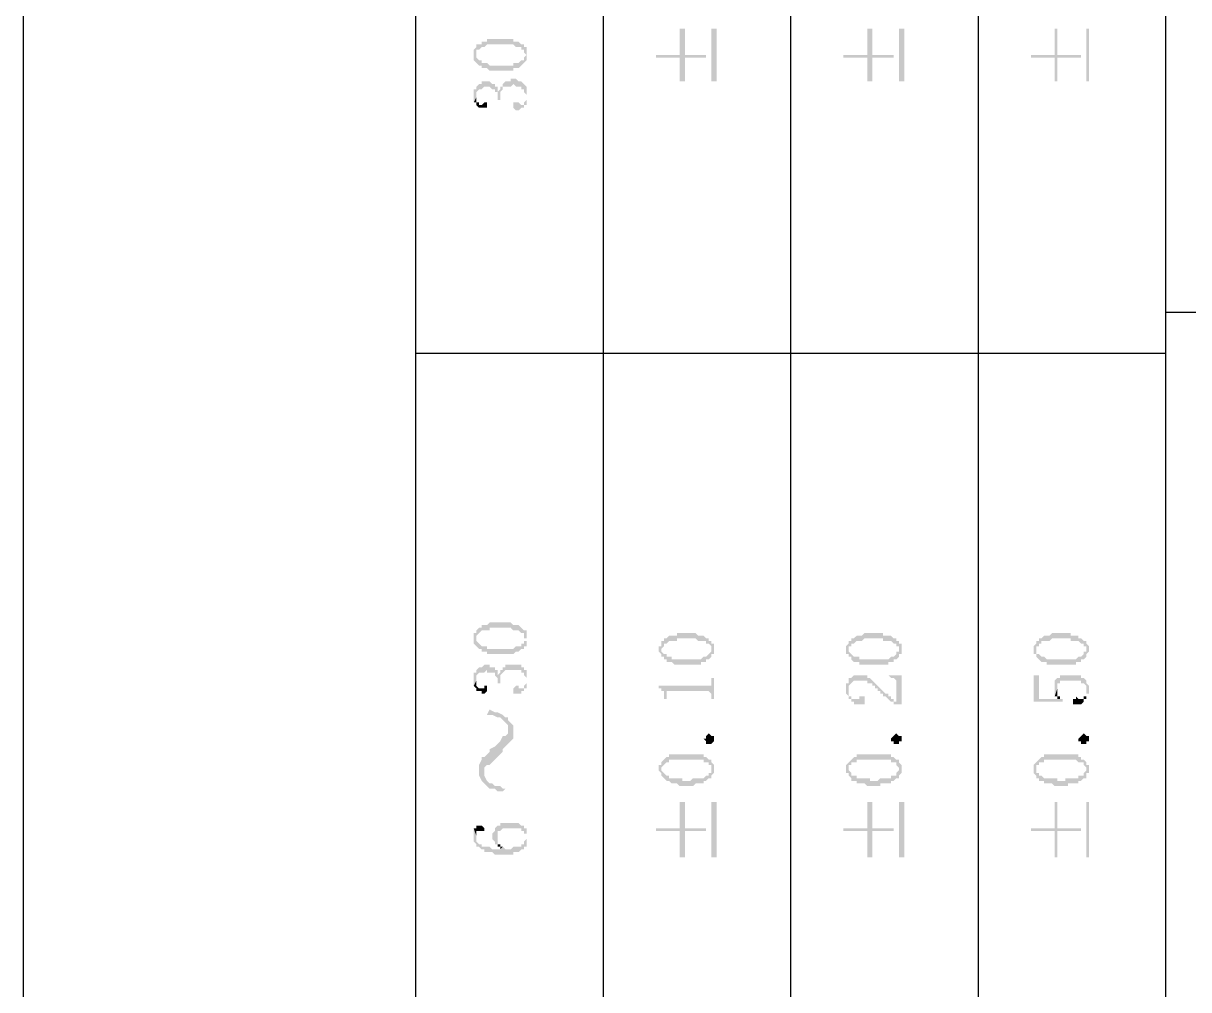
# Model space of a CAD drawing. Header units: millimetres. Extents: x 7018 to 13530, y 4187 to 5692.
# Drawn here: x 8411.44 to 8431.36, y 5020.06 to 5036.59 of the extents above; entities that cross this region are included whole.
import ezdxf

# ---------------------------------------------------------------- set-up
doc = ezdxf.new("R2010")
doc.units = ezdxf.units.MM

msp = doc.modelspace()

# ---------------------------------------------------------------- hatches: boundary and pattern name
at = {"transparency": 33554559}
for points in [[(8419.138, 5036.044), (8419.138, 5035.999), (8419.138, 5035.954), (8419.138, 5035.954), (8419.184, 5035.909), (8419.184, 5036.044), (8419.184, 5036.089), (8419.184, 5036.135), (8419.229, 5036.135), (8419.274, 5036.18), (8419.319, 5036.18), (8419.364, 5036.225), (8419.815, 5036.225), (8419.86, 5036.18), (8419.951, 5036.18), (8419.951, 5036.135), (8419.996, 5036.135), (8419.996, 5036.089), (8419.996, 5036.089), (8420.041, 5036.044), (8420.041, 5036.18), (8419.996, 5036.18), (8419.996, 5036.225), (8419.951, 5036.225), (8419.906, 5036.27), (8419.815, 5036.27), (8419.815, 5036.315), (8419.364, 5036.315), (8419.364, 5036.27), (8419.274, 5036.27), (8419.274, 5036.225), (8419.184, 5036.225), (8419.184, 5036.18), (8419.184, 5036.18), (8419.138, 5036.135), (8419.138, 5036.089), (8419.138, 5036.089)], [(8422.252, 5036.044), (8422.252, 5035.999), (8422.659, 5035.999), (8422.659, 5035.593), (8422.749, 5035.593), (8422.749, 5035.999), (8423.11, 5035.999), (8423.11, 5036.044), (8422.749, 5036.044), (8422.749, 5036.496), (8422.659, 5036.496), (8422.659, 5036.044)], [(8423.291, 5035.593), (8423.291, 5036.496), (8423.2, 5036.496), (8423.2, 5035.593)], [(8425.457, 5036.044), (8425.457, 5035.999), (8425.863, 5035.999), (8425.863, 5035.593), (8425.953, 5035.593), (8425.953, 5035.999), (8426.314, 5035.999), (8426.314, 5036.044), (8425.953, 5036.044), (8425.953, 5036.496), (8425.863, 5036.496), (8425.863, 5036.044)], [(8426.495, 5035.593), (8426.495, 5036.496), (8426.405, 5036.496), (8426.405, 5035.593)], [(8428.661, 5036.044), (8428.661, 5035.999), (8429.067, 5035.999), (8429.067, 5035.593), (8429.113, 5035.593), (8429.113, 5035.999), (8429.519, 5035.999), (8429.519, 5036.044), (8429.113, 5036.044), (8429.113, 5036.496), (8429.067, 5036.496), (8429.067, 5036.044)], [(8429.654, 5035.593), (8429.654, 5036.496), (8429.609, 5036.496), (8429.609, 5035.593)], [(8419.184, 5035.909), (8419.184, 5035.909), (8419.229, 5035.864), (8419.274, 5035.864), (8419.274, 5035.819), (8419.364, 5035.819), (8419.409, 5035.774), (8419.815, 5035.774), (8419.815, 5035.819), (8419.906, 5035.819), (8419.951, 5035.864), (8419.951, 5035.864), (8419.996, 5035.909), (8419.996, 5035.909), (8420.041, 5035.954), (8420.041, 5036.044), (8420.041, 5036.089), (8420.041, 5036.135), (8420.041, 5036.18), (8420.041, 5036.044), (8420.041, 5036.044), (8419.996, 5035.999), (8419.996, 5035.954), (8419.951, 5035.954), (8419.906, 5035.909), (8419.815, 5035.909), (8419.815, 5035.864), (8419.409, 5035.864), (8419.364, 5035.909), (8419.274, 5035.909), (8419.274, 5035.954), (8419.229, 5035.954), (8419.184, 5035.999), (8419.184, 5036.044), (8419.184, 5036.044)], [(8419.138, 5035.367), (8419.138, 5035.322), (8419.138, 5035.277), (8419.138, 5035.232), (8419.184, 5035.322), (8419.184, 5035.412), (8419.184, 5035.412), (8419.229, 5035.458), (8419.274, 5035.458), (8419.319, 5035.503), (8419.409, 5035.503), (8419.454, 5035.458), (8419.499, 5035.458), (8419.499, 5035.412), (8419.545, 5035.412), (8419.545, 5035.367), (8419.545, 5035.277), (8419.59, 5035.277), (8419.59, 5035.322), (8419.59, 5035.412), (8419.59, 5035.412), (8419.635, 5035.458), (8419.635, 5035.503), (8419.77, 5035.503), (8419.815, 5035.548), (8419.815, 5035.548), (8419.86, 5035.503), (8419.951, 5035.503), (8419.951, 5035.458), (8419.996, 5035.458), (8419.996, 5035.412), (8420.041, 5035.367), (8420.041, 5035.322), (8420.041, 5035.503), (8420.041, 5035.503), (8419.996, 5035.548), (8419.996, 5035.548), (8419.951, 5035.593), (8419.906, 5035.593), (8419.86, 5035.638), (8419.77, 5035.638), (8419.77, 5035.593), (8419.68, 5035.593), (8419.635, 5035.548), (8419.635, 5035.503), (8419.59, 5035.503), (8419.59, 5035.458), (8419.59, 5035.458), (8419.545, 5035.412), (8419.545, 5035.458), (8419.545, 5035.503), (8419.499, 5035.503), (8419.499, 5035.548), (8419.454, 5035.548), (8419.409, 5035.593), (8419.274, 5035.593), (8419.274, 5035.548), (8419.229, 5035.548), (8419.184, 5035.503), (8419.184, 5035.458), (8419.138, 5035.458), (8419.138, 5035.412)], [(8419.815, 5035.142), (8419.815, 5035.142), (8419.86, 5035.097), (8419.906, 5035.097), (8419.951, 5035.142), (8419.996, 5035.142), (8419.996, 5035.187), (8420.041, 5035.187), (8420.041, 5035.277), (8420.041, 5035.322), (8420.041, 5035.367), (8420.041, 5035.458), (8420.041, 5035.503), (8420.041, 5035.322), (8420.041, 5035.277), (8420.041, 5035.277), (8419.996, 5035.232), (8419.996, 5035.187), (8419.951, 5035.187), (8419.906, 5035.232), (8419.815, 5035.232), (8419.815, 5035.187), (8419.815, 5035.187)], [(8419.138, 5035.232), (8419.184, 5035.232), (8419.184, 5035.187), (8419.184, 5035.187), (8419.229, 5035.142), (8419.364, 5035.142), (8419.364, 5035.187), (8419.364, 5035.232), (8419.319, 5035.232), (8419.274, 5035.187), (8419.229, 5035.187), (8419.229, 5035.232), (8419.184, 5035.232), (8419.184, 5035.322), (8419.184, 5035.322)], [(8419.138, 5026.07), (8419.138, 5026.025), (8419.138, 5025.98), (8419.138, 5025.98), (8419.184, 5025.935), (8419.184, 5026.07), (8419.184, 5026.115), (8419.184, 5026.115), (8419.229, 5026.16), (8419.229, 5026.16), (8419.274, 5026.205), (8419.409, 5026.205), (8419.409, 5026.251), (8419.77, 5026.251), (8419.815, 5026.205), (8419.906, 5026.205), (8419.951, 5026.16), (8419.996, 5026.16), (8419.996, 5026.115), (8419.996, 5026.07), (8420.041, 5026.07), (8420.041, 5026.205), (8419.996, 5026.205), (8419.951, 5026.251), (8419.951, 5026.251), (8419.906, 5026.296), (8419.815, 5026.296), (8419.77, 5026.341), (8419.409, 5026.341), (8419.364, 5026.296), (8419.274, 5026.296), (8419.274, 5026.251), (8419.229, 5026.251), (8419.184, 5026.205), (8419.184, 5026.16), (8419.138, 5026.16)], [(8419.184, 5025.935), (8419.184, 5025.935), (8419.229, 5025.89), (8419.274, 5025.89), (8419.274, 5025.844), (8419.364, 5025.844), (8419.364, 5025.799), (8419.815, 5025.799), (8419.86, 5025.844), (8419.906, 5025.844), (8419.951, 5025.89), (8419.996, 5025.89), (8419.996, 5025.935), (8420.041, 5025.935), (8420.041, 5025.98), (8420.041, 5026.025), (8420.041, 5026.07), (8420.041, 5026.115), (8420.041, 5026.16), (8420.041, 5026.205), (8420.041, 5026.025), (8419.996, 5026.025), (8419.996, 5025.98), (8419.951, 5025.98), (8419.951, 5025.935), (8419.86, 5025.935), (8419.815, 5025.89), (8419.364, 5025.89), (8419.364, 5025.935), (8419.274, 5025.935), (8419.229, 5025.98), (8419.229, 5025.98), (8419.184, 5026.025), (8419.184, 5026.07)], [(8422.298, 5025.89), (8422.298, 5025.844), (8422.343, 5025.799), (8422.343, 5025.754), (8422.343, 5025.89), (8422.343, 5025.89), (8422.388, 5025.935), (8422.388, 5025.98), (8422.433, 5025.98), (8422.478, 5026.025), (8422.614, 5026.025), (8422.614, 5026.07), (8422.929, 5026.07), (8422.975, 5026.025), (8423.11, 5026.025), (8423.11, 5025.98), (8423.155, 5025.98), (8423.2, 5025.935), (8423.2, 5025.89), (8423.2, 5026.025), (8423.155, 5026.025), (8423.155, 5026.07), (8423.11, 5026.07), (8423.065, 5026.115), (8422.975, 5026.115), (8422.929, 5026.16), (8422.614, 5026.16), (8422.614, 5026.115), (8422.478, 5026.115), (8422.433, 5026.07), (8422.388, 5026.07), (8422.388, 5026.025), (8422.343, 5026.025), (8422.343, 5025.98), (8422.343, 5025.935), (8422.298, 5025.935)], [(8425.502, 5025.89), (8425.502, 5025.799), (8425.547, 5025.799), (8425.547, 5025.754), (8425.547, 5025.89), (8425.547, 5025.935), (8425.592, 5025.935), (8425.592, 5025.98), (8425.637, 5025.98), (8425.683, 5026.025), (8425.773, 5026.025), (8425.818, 5026.07), (8426.134, 5026.07), (8426.134, 5026.025), (8426.269, 5026.025), (8426.314, 5025.98), (8426.36, 5025.98), (8426.36, 5025.935), (8426.405, 5025.935), (8426.405, 5025.89), (8426.405, 5026.025), (8426.36, 5026.025), (8426.36, 5026.07), (8426.314, 5026.07), (8426.269, 5026.115), (8426.134, 5026.115), (8426.134, 5026.16), (8425.818, 5026.16), (8425.773, 5026.115), (8425.683, 5026.115), (8425.637, 5026.07), (8425.592, 5026.07), (8425.592, 5026.025), (8425.547, 5026.025), (8425.547, 5025.98), (8425.547, 5025.98), (8425.502, 5025.935)], [(8428.706, 5025.89), (8428.706, 5025.799), (8428.752, 5025.799), (8428.752, 5025.754), (8428.752, 5025.89), (8428.752, 5025.935), (8428.797, 5025.935), (8428.797, 5025.98), (8428.842, 5025.98), (8428.842, 5026.025), (8428.977, 5026.025), (8429.022, 5026.07), (8429.338, 5026.07), (8429.338, 5026.025), (8429.474, 5026.025), (8429.519, 5025.98), (8429.564, 5025.98), (8429.564, 5025.935), (8429.609, 5025.935), (8429.609, 5025.89), (8429.609, 5026.025), (8429.564, 5026.025), (8429.519, 5026.07), (8429.474, 5026.07), (8429.474, 5026.115), (8429.338, 5026.115), (8429.338, 5026.16), (8429.022, 5026.16), (8428.977, 5026.115), (8428.887, 5026.115), (8428.842, 5026.07), (8428.797, 5026.07), (8428.797, 5026.025), (8428.752, 5026.025), (8428.752, 5025.98), (8428.752, 5025.98), (8428.706, 5025.935)], [(8422.343, 5025.754), (8422.388, 5025.754), (8422.388, 5025.709), (8422.433, 5025.709), (8422.433, 5025.664), (8422.523, 5025.664), (8422.568, 5025.619), (8423.02, 5025.619), (8423.02, 5025.664), (8423.11, 5025.664), (8423.11, 5025.709), (8423.155, 5025.709), (8423.2, 5025.754), (8423.2, 5025.799), (8423.245, 5025.799), (8423.245, 5025.844), (8423.245, 5025.89), (8423.245, 5025.935), (8423.245, 5025.98), (8423.2, 5025.98), (8423.2, 5026.025), (8423.2, 5025.844), (8423.2, 5025.844), (8423.155, 5025.799), (8423.155, 5025.799), (8423.11, 5025.754), (8423.065, 5025.754), (8423.02, 5025.709), (8422.523, 5025.709), (8422.523, 5025.754), (8422.433, 5025.754), (8422.433, 5025.799), (8422.388, 5025.799), (8422.343, 5025.844), (8422.343, 5025.89)], [(8425.547, 5025.754), (8425.592, 5025.754), (8425.592, 5025.709), (8425.592, 5025.709), (8425.637, 5025.664), (8425.728, 5025.664), (8425.728, 5025.619), (8426.224, 5025.619), (8426.224, 5025.664), (8426.314, 5025.664), (8426.314, 5025.709), (8426.36, 5025.709), (8426.405, 5025.754), (8426.405, 5025.799), (8426.45, 5025.799), (8426.45, 5025.844), (8426.45, 5025.89), (8426.45, 5025.935), (8426.45, 5025.98), (8426.405, 5025.98), (8426.405, 5026.025), (8426.405, 5025.844), (8426.36, 5025.844), (8426.36, 5025.799), (8426.36, 5025.799), (8426.314, 5025.754), (8426.269, 5025.754), (8426.224, 5025.709), (8425.728, 5025.709), (8425.728, 5025.754), (8425.637, 5025.754), (8425.592, 5025.799), (8425.592, 5025.799), (8425.547, 5025.844), (8425.547, 5025.89)], [(8428.752, 5025.754), (8428.752, 5025.754), (8428.797, 5025.709), (8428.797, 5025.709), (8428.842, 5025.664), (8428.932, 5025.664), (8428.932, 5025.619), (8429.429, 5025.619), (8429.429, 5025.664), (8429.519, 5025.664), (8429.519, 5025.709), (8429.564, 5025.709), (8429.609, 5025.754), (8429.609, 5025.799), (8429.609, 5025.799), (8429.654, 5025.844), (8429.654, 5025.89), (8429.654, 5025.935), (8429.654, 5025.935), (8429.609, 5025.98), (8429.609, 5026.025), (8429.609, 5025.844), (8429.564, 5025.844), (8429.564, 5025.799), (8429.564, 5025.799), (8429.519, 5025.754), (8429.474, 5025.754), (8429.429, 5025.709), (8428.932, 5025.709), (8428.887, 5025.754), (8428.842, 5025.754), (8428.797, 5025.799), (8428.752, 5025.799), (8428.752, 5025.844), (8428.752, 5025.89)], [(8419.138, 5025.348), (8419.138, 5025.258), (8419.138, 5025.258), (8419.184, 5025.348), (8419.184, 5025.393), (8419.184, 5025.438), (8419.184, 5025.438), (8419.229, 5025.483), (8419.319, 5025.483), (8419.364, 5025.529), (8419.364, 5025.483), (8419.499, 5025.483), (8419.499, 5025.438), (8419.499, 5025.438), (8419.545, 5025.393), (8419.545, 5025.348), (8419.545, 5025.303), (8419.59, 5025.303), (8419.59, 5025.348), (8419.59, 5025.438), (8419.59, 5025.438), (8419.635, 5025.483), (8419.635, 5025.483), (8419.68, 5025.529), (8419.951, 5025.529), (8419.951, 5025.483), (8419.996, 5025.483), (8419.996, 5025.438), (8419.996, 5025.438), (8420.041, 5025.393), (8420.041, 5025.348), (8420.041, 5025.529), (8419.996, 5025.529), (8419.996, 5025.574), (8419.951, 5025.574), (8419.951, 5025.619), (8419.68, 5025.619), (8419.68, 5025.574), (8419.635, 5025.574), (8419.635, 5025.529), (8419.59, 5025.529), (8419.59, 5025.483), (8419.59, 5025.483), (8419.545, 5025.438), (8419.545, 5025.529), (8419.499, 5025.529), (8419.499, 5025.574), (8419.409, 5025.574), (8419.409, 5025.619), (8419.319, 5025.619), (8419.274, 5025.574), (8419.229, 5025.574), (8419.184, 5025.529), (8419.184, 5025.483), (8419.138, 5025.483), (8419.138, 5025.438), (8419.138, 5025.393)], [(8419.138, 5025.258), (8419.184, 5025.213), (8419.184, 5025.167), (8419.274, 5025.167), (8419.274, 5025.122), (8419.319, 5025.122), (8419.364, 5025.167), (8419.364, 5025.213), (8419.364, 5025.258), (8419.319, 5025.258), (8419.319, 5025.213), (8419.229, 5025.213), (8419.184, 5025.258), (8419.184, 5025.303), (8419.184, 5025.348)], [(8419.815, 5025.167), (8419.815, 5025.122), (8419.951, 5025.122), (8419.951, 5025.167), (8419.996, 5025.167), (8419.996, 5025.213), (8420.041, 5025.213), (8420.041, 5025.258), (8420.041, 5025.348), (8420.041, 5025.393), (8420.041, 5025.438), (8420.041, 5025.483), (8420.041, 5025.348), (8420.041, 5025.303), (8420.041, 5025.303), (8419.996, 5025.258), (8419.996, 5025.213), (8419.906, 5025.213), (8419.906, 5025.258), (8419.86, 5025.258), (8419.815, 5025.213), (8419.815, 5025.213)], [(8422.298, 5025.258), (8422.298, 5025.213), (8422.343, 5025.213), (8422.343, 5025.167), (8422.388, 5025.167), (8422.388, 5025.122), (8422.388, 5025.077), (8422.388, 5025.032), (8422.433, 5025.032), (8422.433, 5025.122), (8422.433, 5025.167), (8423.155, 5025.167), (8423.2, 5025.122), (8423.2, 5025.077), (8423.2, 5025.032), (8423.245, 5025.032), (8423.245, 5025.393), (8423.2, 5025.393), (8423.2, 5025.303), (8423.2, 5025.258), (8423.11, 5025.258)], [(8425.502, 5025.213), (8425.502, 5025.167), (8425.502, 5025.122), (8425.547, 5025.077), (8425.547, 5025.213), (8425.547, 5025.258), (8425.547, 5025.258), (8425.592, 5025.303), (8425.592, 5025.303), (8425.637, 5025.348), (8425.863, 5025.348), (8425.863, 5025.303), (8425.953, 5025.303), (8425.953, 5025.258), (8425.998, 5025.258), (8425.998, 5025.213), (8426.044, 5025.213), (8426.044, 5025.167), (8426.089, 5025.167), (8426.089, 5025.122), (8426.134, 5025.122), (8426.134, 5025.077), (8426.179, 5025.077), (8426.224, 5025.032), (8426.224, 5025.032), (8426.269, 5024.987), (8426.314, 5024.987), (8426.314, 5024.942), (8426.36, 5024.942), (8426.36, 5024.987), (8426.314, 5024.987), (8426.314, 5025.032), (8426.269, 5025.032), (8426.269, 5025.077), (8426.224, 5025.077), (8426.224, 5025.122), (8426.179, 5025.122), (8426.134, 5025.167), (8426.134, 5025.167), (8426.089, 5025.213), (8426.089, 5025.213), (8426.044, 5025.258), (8426.044, 5025.258), (8425.998, 5025.303), (8425.998, 5025.303), (8425.953, 5025.348), (8425.953, 5025.348), (8425.908, 5025.393), (8425.863, 5025.393), (8425.863, 5025.438), (8425.637, 5025.438), (8425.592, 5025.393), (8425.547, 5025.393), (8425.547, 5025.348), (8425.547, 5025.303), (8425.502, 5025.303)], [(8426.224, 5025.438), (8426.224, 5025.438), (8426.269, 5025.393), (8426.314, 5025.393), (8426.36, 5025.348), (8426.36, 5024.942), (8426.45, 5024.942), (8426.45, 5025.438)], [(8428.706, 5025.438), (8428.706, 5024.987), (8429.203, 5024.987), (8429.203, 5025.032), (8428.797, 5025.032), (8428.797, 5025.438)], [(8429.067, 5025.213), (8429.067, 5025.167), (8429.067, 5025.122), (8429.067, 5025.077), (8429.067, 5025.077), (8429.113, 5025.213), (8429.113, 5025.258), (8429.113, 5025.303), (8429.158, 5025.303), (8429.158, 5025.348), (8429.519, 5025.348), (8429.519, 5025.303), (8429.564, 5025.303), (8429.609, 5025.258), (8429.609, 5025.032), (8429.609, 5025.122), (8429.654, 5025.122), (8429.654, 5025.167), (8429.654, 5025.258), (8429.654, 5025.258), (8429.609, 5025.303), (8429.609, 5025.348), (8429.609, 5025.348), (8429.564, 5025.393), (8429.519, 5025.393), (8429.519, 5025.438), (8429.158, 5025.438), (8429.158, 5025.393), (8429.113, 5025.393), (8429.067, 5025.348), (8429.067, 5025.258), (8429.067, 5025.258)], [(8425.547, 5025.077), (8425.547, 5025.032), (8425.592, 5025.032), (8425.592, 5024.987), (8425.637, 5024.987), (8425.637, 5024.942), (8425.818, 5024.942), (8425.818, 5024.987), (8425.818, 5025.032), (8425.818, 5025.077), (8425.728, 5025.077), (8425.728, 5025.032), (8425.592, 5025.032), (8425.592, 5025.077), (8425.547, 5025.077), (8425.547, 5025.167), (8425.547, 5025.167)], [(8429.067, 5025.077), (8429.113, 5025.077), (8429.113, 5025.032), (8429.158, 5025.032), (8429.158, 5025.077), (8429.113, 5025.077), (8429.113, 5025.122), (8429.113, 5025.213)], [(8429.383, 5024.987), (8429.383, 5024.942), (8429.519, 5024.942), (8429.564, 5024.987), (8429.564, 5025.032), (8429.609, 5025.032), (8429.609, 5025.167), (8429.609, 5025.122), (8429.609, 5025.077), (8429.564, 5025.077), (8429.564, 5025.032), (8429.474, 5025.032), (8429.429, 5025.077), (8429.429, 5025.032), (8429.383, 5025.032)], [(8419.364, 5024.761), (8419.454, 5024.761), (8419.545, 5024.716), (8419.59, 5024.716), (8419.635, 5024.671), (8419.635, 5024.671), (8419.68, 5024.626), (8419.725, 5024.581), (8419.725, 5024.265), (8419.725, 5024.265), (8419.77, 5024.31), (8419.815, 5024.355), (8419.815, 5024.581), (8419.77, 5024.626), (8419.725, 5024.671), (8419.725, 5024.716), (8419.68, 5024.716), (8419.635, 5024.761), (8419.545, 5024.806), (8419.499, 5024.806), (8419.409, 5024.852)], [(8419.229, 5023.813), (8419.229, 5023.723), (8419.274, 5023.633), (8419.319, 5023.588), (8419.319, 5023.768), (8419.319, 5023.859), (8419.364, 5023.904), (8419.409, 5023.904), (8419.454, 5023.949), (8419.499, 5023.994), (8419.545, 5024.039), (8419.59, 5024.084), (8419.635, 5024.129), (8419.635, 5024.175), (8419.68, 5024.22), (8419.725, 5024.265), (8419.725, 5024.49), (8419.725, 5024.445), (8419.68, 5024.4), (8419.635, 5024.4), (8419.59, 5024.31), (8419.545, 5024.265), (8419.545, 5024.265), (8419.499, 5024.22), (8419.409, 5024.175), (8419.409, 5024.129), (8419.364, 5024.084), (8419.319, 5024.039), (8419.274, 5024.039), (8419.274, 5023.994), (8419.229, 5023.904), (8419.229, 5023.859)], [(8423.245, 5024.355), (8423.245, 5024.31), (8423.245, 5024.31), (8423.2, 5024.265), (8423.11, 5024.265), (8423.11, 5024.31), (8423.11, 5024.31), (8423.065, 5024.355), (8423.11, 5024.355), (8423.11, 5024.4), (8423.11, 5024.4), (8423.155, 5024.445), (8423.155, 5024.445), (8423.2, 5024.4), (8423.245, 5024.4), (8423.245, 5024.355)], [(8426.45, 5024.355), (8426.45, 5024.31), (8426.405, 5024.31), (8426.405, 5024.265), (8426.314, 5024.265), (8426.314, 5024.31), (8426.269, 5024.31), (8426.269, 5024.355), (8426.269, 5024.355), (8426.314, 5024.4), (8426.314, 5024.4), (8426.36, 5024.445), (8426.36, 5024.445), (8426.405, 5024.4), (8426.45, 5024.4), (8426.45, 5024.355)], [(8429.654, 5024.355), (8429.654, 5024.31), (8429.609, 5024.31), (8429.609, 5024.265), (8429.519, 5024.265), (8429.519, 5024.31), (8429.474, 5024.31), (8429.474, 5024.355), (8429.474, 5024.355), (8429.519, 5024.4), (8429.519, 5024.4), (8429.564, 5024.445), (8429.564, 5024.445), (8429.609, 5024.4), (8429.654, 5024.4), (8429.654, 5024.355)], [(8422.298, 5023.813), (8422.298, 5023.813), (8422.343, 5023.768), (8422.343, 5023.723), (8422.343, 5023.859), (8422.343, 5023.859), (8422.388, 5023.904), (8422.388, 5023.904), (8422.433, 5023.949), (8422.478, 5023.949), (8422.478, 5023.994), (8423.065, 5023.994), (8423.065, 5023.949), (8423.155, 5023.949), (8423.155, 5023.904), (8423.2, 5023.904), (8423.2, 5023.859), (8423.2, 5023.813), (8423.2, 5023.994), (8423.155, 5023.994), (8423.11, 5024.039), (8423.065, 5024.039), (8423.065, 5024.084), (8422.478, 5024.084), (8422.478, 5024.039), (8422.433, 5024.039), (8422.388, 5023.994), (8422.388, 5023.994), (8422.343, 5023.949), (8422.343, 5023.904), (8422.298, 5023.904), (8422.298, 5023.859)], [(8422.343, 5023.723), (8422.388, 5023.678), (8422.388, 5023.678), (8422.433, 5023.633), (8422.478, 5023.633), (8422.523, 5023.588), (8422.614, 5023.588), (8422.659, 5023.543), (8422.884, 5023.543), (8422.929, 5023.588), (8423.065, 5023.588), (8423.065, 5023.633), (8423.11, 5023.633), (8423.155, 5023.678), (8423.2, 5023.678), (8423.2, 5023.723), (8423.2, 5023.723), (8423.245, 5023.768), (8423.245, 5023.813), (8423.245, 5023.859), (8423.245, 5023.904), (8423.245, 5023.904), (8423.2, 5023.949), (8423.2, 5023.813), (8423.2, 5023.768), (8423.155, 5023.768), (8423.155, 5023.723), (8423.11, 5023.723), (8423.065, 5023.678), (8422.884, 5023.678), (8422.839, 5023.633), (8422.704, 5023.633), (8422.704, 5023.678), (8422.478, 5023.678), (8422.478, 5023.723), (8422.433, 5023.723), (8422.388, 5023.768), (8422.388, 5023.768), (8422.343, 5023.813), (8422.343, 5023.813)], [(8425.502, 5023.813), (8425.502, 5023.768), (8425.547, 5023.768), (8425.547, 5023.723), (8425.547, 5023.859), (8425.547, 5023.904), (8425.592, 5023.904), (8425.592, 5023.949), (8425.683, 5023.949), (8425.683, 5023.994), (8426.269, 5023.994), (8426.269, 5023.949), (8426.36, 5023.949), (8426.36, 5023.904), (8426.36, 5023.904), (8426.405, 5023.859), (8426.405, 5023.813), (8426.405, 5023.994), (8426.36, 5023.994), (8426.314, 5024.039), (8426.269, 5024.039), (8426.269, 5024.084), (8425.683, 5024.084), (8425.683, 5024.039), (8425.637, 5024.039), (8425.592, 5023.994), (8425.592, 5023.994), (8425.547, 5023.949), (8425.547, 5023.949), (8425.502, 5023.904), (8425.502, 5023.859)], [(8425.547, 5023.723), (8425.592, 5023.678), (8425.592, 5023.633), (8425.683, 5023.633), (8425.683, 5023.588), (8425.818, 5023.588), (8425.863, 5023.543), (8426.089, 5023.543), (8426.089, 5023.588), (8426.269, 5023.588), (8426.269, 5023.633), (8426.314, 5023.633), (8426.36, 5023.678), (8426.405, 5023.678), (8426.405, 5023.723), (8426.405, 5023.723), (8426.45, 5023.768), (8426.45, 5023.813), (8426.45, 5023.859), (8426.45, 5023.904), (8426.45, 5023.904), (8426.405, 5023.949), (8426.405, 5023.813), (8426.405, 5023.813), (8426.36, 5023.768), (8426.36, 5023.723), (8426.269, 5023.723), (8426.269, 5023.678), (8426.089, 5023.678), (8426.044, 5023.633), (8425.908, 5023.633), (8425.908, 5023.678), (8425.683, 5023.678), (8425.683, 5023.723), (8425.592, 5023.723), (8425.592, 5023.768), (8425.592, 5023.768), (8425.547, 5023.813), (8425.547, 5023.813)], [(8428.706, 5023.813), (8428.706, 5023.768), (8428.706, 5023.768), (8428.752, 5023.723), (8428.752, 5023.859), (8428.752, 5023.904), (8428.797, 5023.904), (8428.797, 5023.949), (8428.887, 5023.949), (8428.887, 5023.994), (8429.429, 5023.994), (8429.474, 5023.949), (8429.564, 5023.949), (8429.564, 5023.904), (8429.564, 5023.904), (8429.609, 5023.859), (8429.609, 5023.813), (8429.609, 5023.949), (8429.564, 5023.994), (8429.519, 5023.994), (8429.519, 5024.039), (8429.474, 5024.039), (8429.474, 5024.084), (8428.887, 5024.084), (8428.887, 5024.039), (8428.842, 5024.039), (8428.797, 5023.994), (8428.797, 5023.994), (8428.752, 5023.949), (8428.752, 5023.949), (8428.706, 5023.904), (8428.706, 5023.859)], [(8428.752, 5023.723), (8428.752, 5023.678), (8428.797, 5023.678), (8428.797, 5023.633), (8428.887, 5023.633), (8428.887, 5023.588), (8429.022, 5023.588), (8429.067, 5023.543), (8429.293, 5023.543), (8429.293, 5023.588), (8429.474, 5023.588), (8429.474, 5023.633), (8429.519, 5023.633), (8429.564, 5023.678), (8429.609, 5023.678), (8429.609, 5023.723), (8429.609, 5023.768), (8429.654, 5023.768), (8429.654, 5023.813), (8429.654, 5023.859), (8429.654, 5023.904), (8429.609, 5023.904), (8429.609, 5023.949), (8429.609, 5023.813), (8429.609, 5023.813), (8429.564, 5023.768), (8429.564, 5023.723), (8429.474, 5023.723), (8429.474, 5023.678), (8429.248, 5023.678), (8429.248, 5023.633), (8429.113, 5023.633), (8429.113, 5023.678), (8428.887, 5023.678), (8428.842, 5023.723), (8428.797, 5023.723), (8428.797, 5023.768), (8428.752, 5023.768), (8428.752, 5023.813), (8428.752, 5023.813)], [(8419.319, 5023.588), (8419.319, 5023.588), (8419.364, 5023.543), (8419.409, 5023.498), (8419.499, 5023.498), (8419.545, 5023.452), (8419.635, 5023.452), (8419.68, 5023.498), (8419.635, 5023.498), (8419.59, 5023.543), (8419.499, 5023.543), (8419.454, 5023.588), (8419.409, 5023.588), (8419.364, 5023.633), (8419.319, 5023.723), (8419.319, 5023.768)], [(8422.252, 5022.821), (8422.252, 5022.775), (8422.659, 5022.775), (8422.659, 5022.324), (8422.749, 5022.324), (8422.749, 5022.775), (8423.11, 5022.775), (8423.11, 5022.821), (8422.749, 5022.821), (8422.749, 5023.272), (8422.659, 5023.272), (8422.659, 5022.821)], [(8423.291, 5022.324), (8423.291, 5023.272), (8423.2, 5023.272), (8423.2, 5022.324)], [(8425.457, 5022.821), (8425.457, 5022.775), (8425.863, 5022.775), (8425.863, 5022.324), (8425.953, 5022.324), (8425.953, 5022.775), (8426.314, 5022.775), (8426.314, 5022.821), (8425.953, 5022.821), (8425.953, 5023.272), (8425.863, 5023.272), (8425.863, 5022.821)], [(8426.495, 5022.324), (8426.495, 5023.272), (8426.405, 5023.272), (8426.405, 5022.324)], [(8428.661, 5022.821), (8428.661, 5022.775), (8429.067, 5022.775), (8429.067, 5022.324), (8429.113, 5022.324), (8429.113, 5022.775), (8429.519, 5022.775), (8429.519, 5022.821), (8429.113, 5022.821), (8429.113, 5023.272), (8429.067, 5023.272), (8429.067, 5022.821)], [(8429.654, 5022.324), (8429.654, 5023.272), (8429.609, 5023.272), (8429.609, 5022.324)], [(8419.138, 5022.821), (8419.184, 5022.685), (8419.184, 5022.73), (8419.184, 5022.775), (8419.319, 5022.775), (8419.319, 5022.821), (8419.319, 5022.821), (8419.274, 5022.866), (8419.184, 5022.866), (8419.184, 5022.821)], [(8419.138, 5022.73), (8419.138, 5022.64), (8419.138, 5022.595), (8419.138, 5022.595), (8419.184, 5022.55), (8419.184, 5022.505), (8419.229, 5022.505), (8419.274, 5022.46), (8419.319, 5022.46), (8419.319, 5022.414), (8419.454, 5022.414), (8419.499, 5022.369), (8419.815, 5022.369), (8419.815, 5022.414), (8419.906, 5022.414), (8419.951, 5022.46), (8419.996, 5022.46), (8419.996, 5022.505), (8420.041, 5022.505), (8420.041, 5022.685), (8420.041, 5022.64), (8420.041, 5022.64), (8419.996, 5022.595), (8419.996, 5022.55), (8419.951, 5022.55), (8419.951, 5022.505), (8419.815, 5022.505), (8419.77, 5022.46), (8419.68, 5022.46), (8419.635, 5022.505), (8419.635, 5022.505), (8419.59, 5022.46), (8419.454, 5022.46), (8419.409, 5022.505), (8419.274, 5022.505), (8419.274, 5022.55), (8419.229, 5022.55), (8419.184, 5022.595), (8419.184, 5022.64), (8419.184, 5022.685), (8419.184, 5022.685), (8419.138, 5022.821), (8419.138, 5022.775)], [(8419.454, 5022.685), (8419.454, 5022.64), (8419.499, 5022.595), (8419.499, 5022.55), (8419.545, 5022.55), (8419.545, 5022.685), (8419.545, 5022.73), (8419.545, 5022.775), (8419.59, 5022.775), (8419.635, 5022.821), (8419.951, 5022.821), (8419.951, 5022.775), (8419.996, 5022.775), (8419.996, 5022.73), (8420.041, 5022.73), (8420.041, 5022.685), (8420.041, 5022.55), (8420.041, 5022.595), (8420.041, 5022.685), (8420.041, 5022.775), (8420.041, 5022.821), (8419.996, 5022.821), (8419.996, 5022.866), (8419.951, 5022.866), (8419.906, 5022.911), (8419.59, 5022.911), (8419.59, 5022.866), (8419.545, 5022.866), (8419.499, 5022.821), (8419.499, 5022.775), (8419.499, 5022.775), (8419.454, 5022.73), (8419.454, 5022.73)], [(8419.545, 5022.55), (8419.545, 5022.505), (8419.59, 5022.505), (8419.59, 5022.46), (8419.635, 5022.505), (8419.59, 5022.505), (8419.59, 5022.55), (8419.545, 5022.55), (8419.545, 5022.595), (8419.545, 5022.64), (8419.545, 5022.685)]]:
    msp.add_hatch(color=256, dxfattribs=at).paths.add_polyline_path(points)

# ---------------------------------------------------------------- linework, layer by layer
for p, q in [((8418.145, 5242.873), (8418.145, 4956.132)), ((8430.963, 5031.644), (8827.401, 5031.644))]:
    msp.add_line(p, q)
msp.add_lwpolyline([(8831.439, 4951.873), (8831.439, 5248.873), (8411.439, 5248.873), (8411.439, 4951.873)], close=True)
for points in [[(8430.963, 5242.873), (8430.963, 4956.132)], [(8421.35, 5070.48), (8421.35, 4977.463)], [(8424.554, 5070.48), (8424.554, 4977.463)], [(8427.759, 5070.48), (8427.759, 4977.463)], [(8418.145, 5030.944), (8430.963, 5030.944)]]:
    msp.add_lwpolyline(points)

doc.saveas('drawing.dxf')
